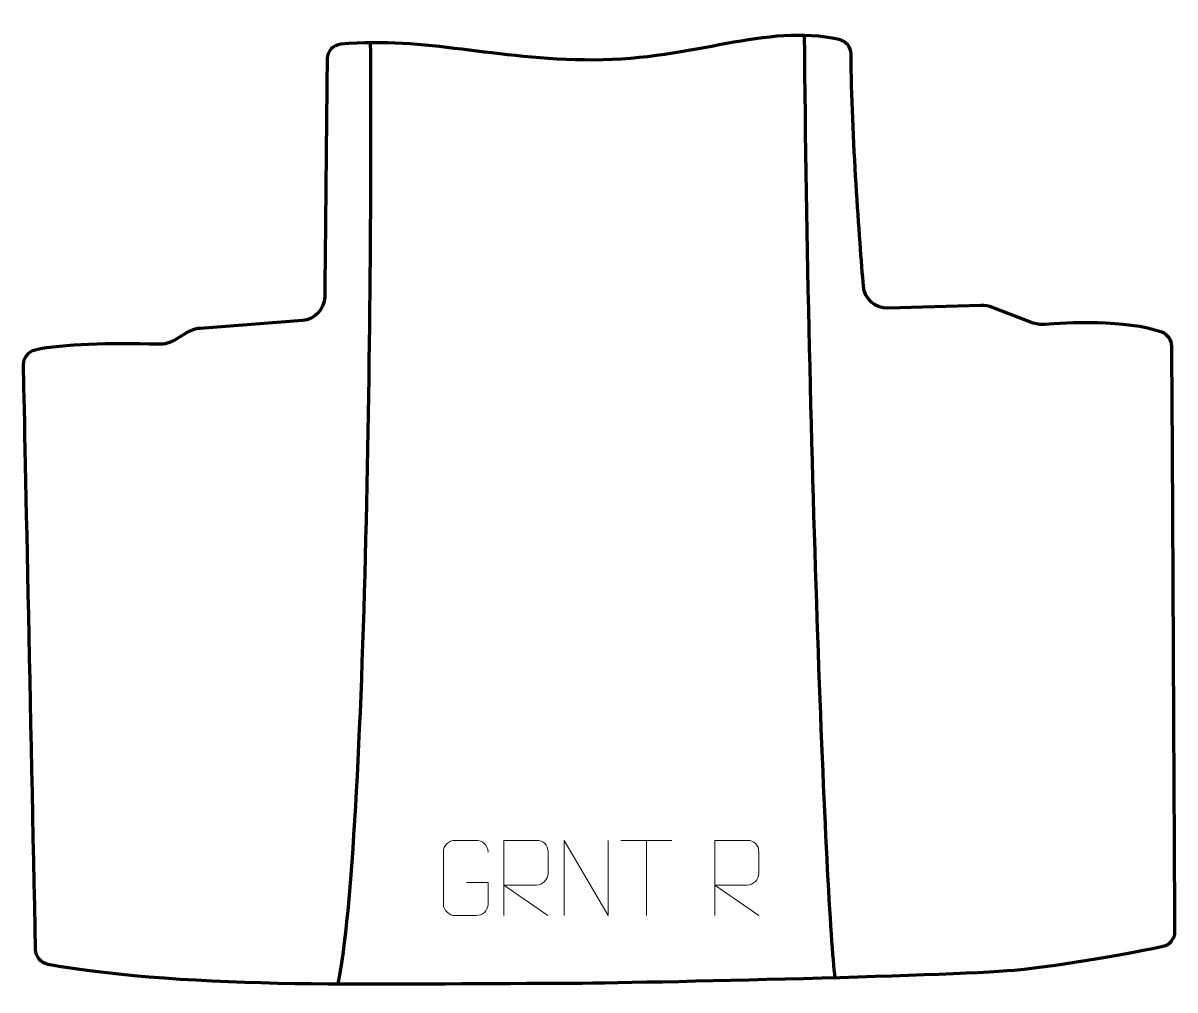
# Model space of a CAD drawing. Header units: millimetres. Extents: x -191 to 191, y -159 to 162.
import ezdxf

# ---------------------------------------------------------------- set-up
doc = ezdxf.new("R2010")
doc.units = ezdxf.units.MM
doc.header["$MEASUREMENT"] = 0
for name, color, linetype in [('layer 1', 7, 'Continuous'), ('layer 2', 7, 'Continuous'), ('layer 3', 7, 'Continuous')]:
    doc.layers.add(name, color=color, linetype=linetype)

msp = doc.modelspace()

# ---------------------------------------------------------------- linework, layer by layer
at = {"layer": 'layer 1', "color": 250, "lineweight": 9}
for points, knots in [([(-44.0219, -123.7839), (-44.0219, -123.7839), (-36.8538, -123.7839), (-36.8538, -123.7839), (-36.8538, -123.7839), (-36.8538, -123.7839), (-36.8538, -130.952), (-36.8538, -130.952), (-36.8538, -130.952), (-36.9935, -133.2754), (-38.6707, -134.755), (-40.8185, -134.7658), (-40.8185, -134.7658), (-43.1503, -134.7654), (-45.4823, -134.7654), (-47.8138, -134.7658), (-47.8138, -134.7658), (-49.7387, -134.8712), (-51.7109, -132.9867), (-51.6997, -130.9694), (-51.6997, -130.9694), (-51.6993, -125.1993), (-51.6993, -119.4296), (-51.6997, -113.6603), (-51.6997, -113.6603), (-51.6955, -111.5222), (-49.9487, -109.803), (-47.7964, -109.8164), (-47.7964, -109.8164), (-45.4707, -109.8164), (-43.1446, -109.8164), (-40.8185, -109.8164), (-40.8185, -109.8164), (-38.8718, -109.781), (-36.8804, -111.2725), (-36.8538, -113.7102)], [0, 0, 0, 0, 0.1, 0.1, 0.1, 0.1, 0.2, 0.2, 0.2, 0.2, 0.3, 0.3, 0.3, 0.3, 0.4, 0.4, 0.4, 0.4, 0.5, 0.5, 0.5, 0.5, 0.6, 0.6, 0.6, 0.6, 0.7, 0.7, 0.7, 0.7, 0.8, 0.8, 0.8, 0.8, 1, 1, 1, 1]), ([(-31.6089, -134.7696), (-31.6089, -134.7696), (-31.6089, -109.8161), (-31.6089, -109.8161), (-31.6089, -109.8161), (-28.0141, -109.8161), (-24.4186, -109.8161), (-20.8234, -109.8161), (-20.8234, -109.8161), (-18.4981, -109.8538), (-16.9408, -111.3438), (-16.9449, -113.7102), (-16.9449, -113.7102), (-16.9453, -115.7457), (-16.9453, -118.8051), (-16.9449, -120.8411), (-16.9449, -120.8411), (-16.9514, -122.7166), (-18.7637, -124.6584), (-20.7732, -124.6775), (-20.7732, -124.6775), (-20.7732, -124.6775), (-31.6089, -124.6775), (-31.6089, -124.6775), (-31.6089, -124.6775), (-31.6089, -124.6775), (-16.9542, -134.7696), (-16.9542, -134.7696)], [0, 0, 0, 0, 0.125, 0.125, 0.125, 0.125, 0.25, 0.25, 0.25, 0.25, 0.375, 0.375, 0.375, 0.375, 0.5, 0.5, 0.5, 0.5, 0.625, 0.625, 0.625, 0.625, 0.75, 0.75, 0.75, 0.75, 1, 1, 1, 1]), ([(-11.6089, -134.7696), (-11.6089, -134.7696), (-11.6089, -109.8161), (-11.6089, -109.8161), (-11.6089, -109.8161), (-11.6089, -109.8161), (3.0459, -134.7696), (3.0459, -134.7696), (3.0459, -134.7696), (3.0459, -134.7696), (3.0459, -109.8161), (3.0459, -109.8161)], [0, 0, 0, 0, 0.25, 0.25, 0.25, 0.25, 0.5, 0.5, 0.5, 0.5, 1, 1, 1, 1]), ([(38.3865, -134.7696), (38.3865, -134.7696), (38.3865, -109.8161), (38.3865, -109.8161), (38.3865, -109.8161), (41.9813, -109.8161), (45.5768, -109.8161), (49.172, -109.8161), (49.172, -109.8161), (51.4973, -109.8538), (53.0546, -111.3438), (53.0505, -113.7102), (53.0505, -113.7102), (53.0501, -115.7457), (53.0501, -118.8051), (53.0505, -120.8411), (53.0505, -120.8411), (53.044, -122.7166), (51.2317, -124.6584), (49.2222, -124.6775), (49.2222, -124.6775), (49.2222, -124.6775), (38.3865, -124.6775), (38.3865, -124.6775), (38.3865, -124.6775), (38.3865, -124.6775), (53.0412, -134.7696), (53.0412, -134.7696)], [0, 0, 0, 0, 0.125, 0.125, 0.125, 0.125, 0.25, 0.25, 0.25, 0.25, 0.375, 0.375, 0.375, 0.375, 0.5, 0.5, 0.5, 0.5, 0.625, 0.625, 0.625, 0.625, 0.75, 0.75, 0.75, 0.75, 1, 1, 1, 1])]:
    msp.add_open_spline(points, degree=3, knots=knots, dxfattribs=at)
for points in [[(7.2249, -109.8396), (7.2249, -109.8396), (24.2121, -109.8396), (24.2121, -109.8396)], [(15.7187, -134.7696), (15.7187, -134.7696), (15.7187, -109.8161), (15.7187, -109.8161)]]:
    msp.add_open_spline(points, degree=3, dxfattribs=at)
at = {"layer": 'layer 2', "color": 230, "lineweight": 200}
msp.add_open_spline([(-13.776, -157.2354), (-68.3909, -157.2354), (-135.6208, -159.4837), (-183.0673, -150.8667), (-183.0673, -150.8667), (-185.4087, -150.4413), (-187.1278, -148.4424), (-187.1768, -146.0749), (-187.1768, -146.0749), (-188.7647, -69.6975), (-190.7762, 27.6522), (-191.1974, 48.034), (-191.1974, 48.034), (-191.2465, 50.4163), (-189.5895, 52.4836), (-187.2513, 52.9983), (-187.2513, 52.9983), (-177.721, 55.0959), (-162.7325, 55.279), (-146.2208, 54.9283), (-146.2208, 54.9283), (-144.2889, 54.887), (-142.3854, 55.4024), (-140.7421, 56.4142), (-140.7421, 56.4142), (-140.7421, 56.4142), (-136.9617, 58.7418), (-136.9617, 58.7418), (-136.9617, 58.7418), (-135.6036, 59.5776), (-134.064, 60.0782), (-132.4719, 60.2006), (-132.4719, 60.2006), (-132.4719, 60.2006), (-98.4744, 62.821), (-98.4744, 62.821), (-98.4744, 62.821), (-94.3409, 63.1396), (-91.137, 66.5453), (-91.0929, 70.6703), (-91.0929, 70.6703), (-90.9013, 88.5801), (-90.4158, 134.4003), (-90.2998, 149.635), (-90.2998, 149.635), (-90.2801, 152.204), (-88.2968, 154.3263), (-85.7249, 154.5542), (-85.7249, 154.5542), (-56.9902, 157.1026), (-35.4803, 149.3122), (-1.7498, 149.3122), (-1.7498, 149.3122), (31.9812, 149.3122), (54.9787, 161.5903), (79.755, 156.0764), (79.755, 156.0764), (82.0195, 155.5723), (83.6374, 153.578), (83.6571, 151.2691), (83.6571, 151.2691), (83.8917, 124.0008), (86.5273, 89.2451), (87.7747, 74.1797), (87.7747, 74.1797), (88.124, 69.9602), (91.7311, 66.752), (95.9842, 66.8772), (95.9842, 66.8772), (95.9842, 66.8772), (126.7472, 67.7842), (126.7472, 67.7842), (126.7472, 67.7842), (128.0775, 67.8234), (129.4022, 67.598), (130.6439, 67.1214), (130.6439, 67.1214), (130.6439, 67.1214), (143.6283, 62.1348), (143.6283, 62.1348), (143.6283, 62.1348), (145.0288, 61.5969), (146.5315, 61.381), (148.0281, 61.4991), (148.0281, 61.4991), (154.7609, 62.0318), (175.1257, 63.1882), (186.8764, 58.8963), (186.8764, 58.8963), (188.8315, 58.1823), (190.1346, 56.338), (190.1508, 54.2658), (190.1508, 54.2658), (190.4345, 18.0482), (191.0776, -115.0841), (191.1972, -140.0897), (191.1972, -140.0897), (191.2085, -142.4629), (189.5363, -144.5107), (187.1999, -144.9852), (187.1999, -144.9852), (178.0234, -146.8507), (154.992, -151.3218), (137.8272, -152.8747), (137.8272, -152.8747), (115.9133, -154.857), (7.5919, -157.2354), (-13.776, -157.2354)], degree=3, knots=[0, 0, 0, 0, 0.03571429, 0.03571429, 0.03571429, 0.03571429, 0.07142857, 0.07142857, 0.07142857, 0.07142857, 0.10714286, 0.10714286, 0.10714286, 0.10714286, 0.14285714, 0.14285714, 0.14285714, 0.14285714, 0.17857143, 0.17857143, 0.17857143, 0.17857143, 0.21428571, 0.21428571, 0.21428571, 0.21428571, 0.25, 0.25, 0.25, 0.25, 0.28571429, 0.28571429, 0.28571429, 0.28571429, 0.32142857, 0.32142857, 0.32142857, 0.32142857, 0.35714286, 0.35714286, 0.35714286, 0.35714286, 0.39285714, 0.39285714, 0.39285714, 0.39285714, 0.42857143, 0.42857143, 0.42857143, 0.42857143, 0.46428571, 0.46428571, 0.46428571, 0.46428571, 0.5, 0.5, 0.5, 0.5, 0.53571429, 0.53571429, 0.53571429, 0.53571429, 0.57142857, 0.57142857, 0.57142857, 0.57142857, 0.60714286, 0.60714286, 0.60714286, 0.60714286, 0.64285714, 0.64285714, 0.64285714, 0.64285714, 0.67857143, 0.67857143, 0.67857143, 0.67857143, 0.71428571, 0.71428571, 0.71428571, 0.71428571, 0.75, 0.75, 0.75, 0.75, 0.78571429, 0.78571429, 0.78571429, 0.78571429, 0.82142857, 0.82142857, 0.82142857, 0.82142857, 0.85714286, 0.85714286, 0.85714286, 0.85714286, 0.89285714, 0.89285714, 0.89285714, 0.89285714, 0.92857143, 0.92857143, 0.92857143, 0.92857143, 1, 1, 1, 1], dxfattribs=at)
at = {"layer": 'layer 3', "color": 142, "lineweight": 200}
for points in [[(68.1222, 157.4746), (69.2969, 19.5854), (75.2977, -131.8653), (78.2737, -155.3494)], [(-75.9529, 155.0509), (-75.3334, 84.7289), (-77.1284, -109.7772), (-86.6897, -157.453)]]:
    msp.add_open_spline(points, degree=3, dxfattribs=at)

doc.saveas('drawing.dxf')
